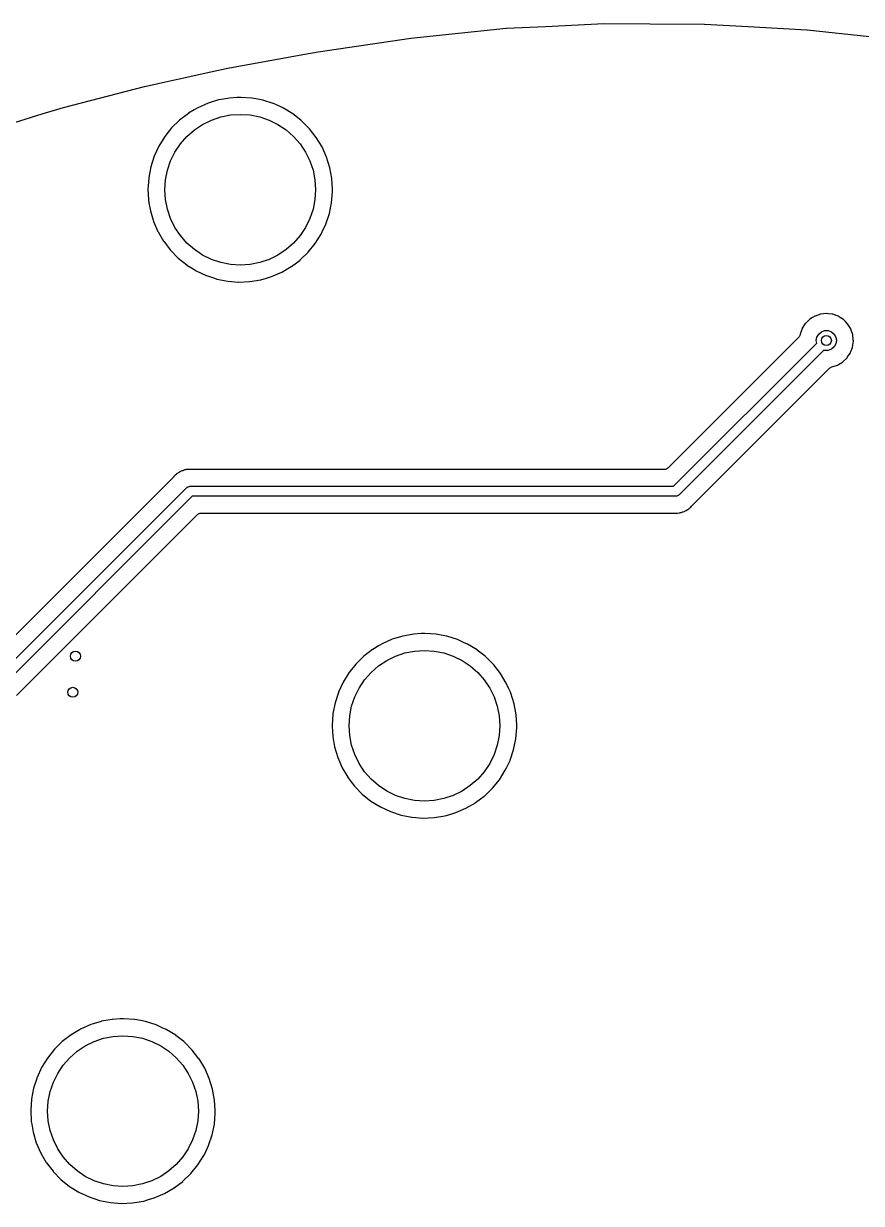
# Model space of a CAD drawing. Extents: x -3.92 to 3.92, y 0.02 to 7.83.
# Drawn here: x -1.436 to -0.451, y 6.447 to 7.833 of the extents above; entities that cross this region are included whole.
import ezdxf

# ---------------------------------------------------------------- set-up
doc = ezdxf.new("R2010")
doc.units = 0
doc.header["$MEASUREMENT"] = 0
doc.layers.add('BLACK', color=7, linetype='CONTINUOUS')

msp = doc.modelspace()

# ---------------------------------------------------------------- linework, layer by layer
at = {"layer": 'BLACK', "linetype": 'CONTINUOUS'}
for p, q in [((-0.822254, 7.82975), (-0.753387, 7.83301)), ((-0.753387, 7.83301), (-0.753124, 7.83302)), ((-0.753124, 7.83302), (-0.699373, 7.83271)), ((-0.980447, 7.816), (-0.868364, 7.82756)), ((-0.868364, 7.82756), (-0.86809, 7.82758)), ((-0.86809, 7.82758), (-0.822254, 7.82975)), ((-0.699373, 7.83271), (-0.63563, 7.83234)), ((-0.63563, 7.83234), (-0.635379, 7.83234)), ((-0.635379, 7.83234), (-0.583857, 7.82942)), ((-0.583857, 7.82942), (-0.515089, 7.82554)), ((-0.515089, 7.82554), (-0.514852, 7.82552)), ((-0.514852, 7.82552), (-0.441457, 7.81781)), ((-1.08938, 7.79989), (-0.980665, 7.81597)), ((-0.980665, 7.81597), (-0.980447, 7.816)), ((-1.1938, 7.78091), (-1.10532, 7.797)), ((-1.10532, 7.797), (-1.08954, 7.79987)), ((-1.08954, 7.79987), (-1.08938, 7.79989)), ((-1.2155, 7.77616), (-1.19397, 7.78087)), ((-1.19397, 7.78087), (-1.1938, 7.78091)), ((-1.2936, 7.75907), (-1.2155, 7.77616)), ((-1.3888, 7.73438), (-1.29379, 7.75902)), ((-1.29379, 7.75902), (-1.2936, 7.75907)), ((-1.21892, 7.73948), (-1.23086, 7.7342)), ((-1.21636, 7.74026), (-1.21892, 7.73948)), ((-1.20657, 7.74324), (-1.21636, 7.74026)), ((-1.20643, 7.74328), (-1.20657, 7.74324)), ((-1.20657, 7.74324), (-1.20657, 7.74324)), ((-1.20092, 7.74426), (-1.20643, 7.74328)), ((-1.19372, 7.74554), (-1.20092, 7.74426)), ((-1.19357, 7.74556), (-1.19372, 7.74554)), ((-1.19372, 7.74554), (-1.19372, 7.74554)), ((-1.18453, 7.74606), (-1.19357, 7.74556)), ((-1.18068, 7.74627), (-1.18453, 7.74606)), ((-1.18053, 7.74628), (-1.18068, 7.74627)), ((-1.18068, 7.74627), (-1.18068, 7.74627)), ((-1.16751, 7.74543), (-1.18053, 7.74628)), ((-1.16736, 7.7454), (-1.16751, 7.74543)), ((-1.16036, 7.74408), (-1.16736, 7.7454)), ((-1.16736, 7.7454), (-1.16736, 7.7454)), ((-1.15467, 7.74301), (-1.16036, 7.74408)), ((-1.14222, 7.73908), (-1.15467, 7.74301)), ((-1.14209, 7.73901), (-1.14222, 7.73908)), ((-1.13508, 7.73583), (-1.14209, 7.73901)), ((-1.14209, 7.73901), (-1.14209, 7.73901)), ((-1.47938, 7.70684), (-1.41378, 7.72679)), ((-1.41378, 7.72679), (-1.38899, 7.73432)), ((-1.38899, 7.73432), (-1.3888, 7.73438)), ((-1.24208, 7.72752), (-1.25242, 7.71955)), ((-1.24195, 7.7276), (-1.24208, 7.72752)), ((-1.2352, 7.73161), (-1.24195, 7.7276)), ((-1.24195, 7.7276), (-1.24195, 7.7276)), ((-1.23086, 7.7342), (-1.2352, 7.73161)), ((-1.215, 7.71964), (-1.20403, 7.72336)), ((-1.20403, 7.72336), (-1.19266, 7.72562)), ((-1.19266, 7.72562), (-1.1811, 7.72638)), ((-1.1811, 7.72638), (-1.16954, 7.72562)), ((-1.16954, 7.72562), (-1.15818, 7.72336)), ((-1.15818, 7.72336), (-1.1472, 7.71964)), ((-1.13034, 7.73367), (-1.13508, 7.73583)), ((-1.11919, 7.72688), (-1.13034, 7.73367)), ((-1.11907, 7.72679), (-1.11919, 7.72688)), ((-1.10975, 7.71944), (-1.11907, 7.72679)), ((-1.26172, 7.71039), (-1.26986, 7.70017)), ((-1.25242, 7.71955), (-1.26172, 7.71039)), ((-1.23503, 7.70807), (-1.22539, 7.71451)), ((-1.22539, 7.71451), (-1.215, 7.71964)), ((-1.1472, 7.71964), (-1.13681, 7.71451)), ((-1.13681, 7.71451), (-1.12718, 7.70807)), ((-1.10893, 7.71879), (-1.10975, 7.71944)), ((-1.09973, 7.70954), (-1.10893, 7.71879)), ((-1.09963, 7.70942), (-1.09973, 7.70954)), ((-1.09179, 7.69936), (-1.09963, 7.70942)), ((-1.09963, 7.70942), (-1.09963, 7.70942)), ((-1.26986, 7.70017), (-1.27671, 7.68906)), ((-1.25138, 7.69172), (-1.24374, 7.70043)), ((-1.24374, 7.70043), (-1.23503, 7.70807)), ((-1.12718, 7.70807), (-1.11846, 7.70043)), ((-1.11846, 7.70043), (-1.11082, 7.69172)), ((-1.0917, 7.69924), (-1.09179, 7.69936)), ((-1.09179, 7.69936), (-1.09179, 7.69936)), ((-1.08496, 7.68806), (-1.0917, 7.69924)), ((-1.27677, 7.68892), (-1.28211, 7.67734)), ((-1.27671, 7.68906), (-1.27677, 7.68892)), ((-1.26294, 7.67169), (-1.25782, 7.68209)), ((-1.25782, 7.68209), (-1.25138, 7.69172)), ((-1.11082, 7.69172), (-1.10439, 7.68209)), ((-1.10439, 7.68209), (-1.09926, 7.67169)), ((-1.07962, 7.67614), (-1.08496, 7.68806)), ((-1.28256, 7.676), (-1.28618, 7.66477)), ((-1.28222, 7.67706), (-1.28256, 7.676)), ((-1.28218, 7.6772), (-1.28222, 7.67706)), ((-1.28222, 7.67706), (-1.28222, 7.67706)), ((-1.28211, 7.67734), (-1.28218, 7.6772)), ((-1.28211, 7.67734), (-1.28211, 7.67734)), ((-1.26667, 7.66072), (-1.26294, 7.67169)), ((-1.09926, 7.67169), (-1.09554, 7.66072)), ((-1.07575, 7.66367), (-1.07962, 7.67614)), ((-1.28621, 7.66463), (-1.28863, 7.6521)), ((-1.28618, 7.66477), (-1.28621, 7.66463)), ((-1.28621, 7.66463), (-1.28621, 7.66463)), ((-1.26893, 7.64936), (-1.26667, 7.66072)), ((-1.09554, 7.66072), (-1.09328, 7.64936)), ((-1.0734, 7.65083), (-1.07575, 7.66367)), ((-1.28936, 7.64201), (-1.28958, 7.63893)), ((-1.28958, 7.63893), (-1.28893, 7.62589)), ((-1.28867, 7.65181), (-1.28936, 7.64201)), ((-1.28866, 7.65196), (-1.28867, 7.65181)), ((-1.28867, 7.65181), (-1.28867, 7.65181)), ((-1.28863, 7.6521), (-1.28866, 7.65196)), ((-1.28863, 7.6521), (-1.28863, 7.6521)), ((-1.26969, 7.6378), (-1.26893, 7.64936)), ((-1.09328, 7.64936), (-1.09252, 7.6378)), ((-1.07339, 7.65068), (-1.0734, 7.65083)), ((-1.07269, 7.63893), (-1.07339, 7.65068)), ((-1.07339, 7.65068), (-1.07339, 7.65068)), ((-1.07262, 7.6378), (-1.07269, 7.63893)), ((-1.28893, 7.62589), (-1.28891, 7.62574)), ((-1.28891, 7.62574), (-1.28891, 7.62574)), ((-1.28891, 7.62574), (-1.28833, 7.62236)), ((-1.26893, 7.62623), (-1.26969, 7.6378)), ((-1.26667, 7.61487), (-1.26893, 7.62623)), ((-1.09328, 7.62623), (-1.09554, 7.61487)), ((-1.09252, 7.6378), (-1.09328, 7.62623)), ((-1.0737, 7.62251), (-1.07264, 7.63552)), ((-1.07264, 7.63552), (-1.07262, 7.6378)), ((-1.28833, 7.62236), (-1.28672, 7.61302)), ((-1.28672, 7.61302), (-1.28668, 7.61288)), ((-1.28668, 7.61288), (-1.28668, 7.61288)), ((-1.28668, 7.61288), (-1.28344, 7.60206)), ((-1.26294, 7.6039), (-1.26667, 7.61487)), ((-1.09554, 7.61487), (-1.09926, 7.6039)), ((-1.07631, 7.60972), (-1.0737, 7.62251)), ((-1.28344, 7.60206), (-1.28298, 7.60051)), ((-1.28298, 7.60051), (-1.27776, 7.58854)), ((-1.25782, 7.5935), (-1.26294, 7.6039)), ((-1.09926, 7.6039), (-1.10439, 7.5935)), ((-1.08051, 7.5972), (-1.08045, 7.59733)), ((-1.08045, 7.59733), (-1.07631, 7.60972)), ((-1.27776, 7.58854), (-1.27769, 7.58842)), ((-1.27769, 7.58842), (-1.27769, 7.58842)), ((-1.27769, 7.58842), (-1.27122, 7.57742)), ((-1.25138, 7.58387), (-1.25782, 7.5935)), ((-1.24374, 7.57516), (-1.25138, 7.58387)), ((-1.11082, 7.58387), (-1.11846, 7.57516)), ((-1.10439, 7.5935), (-1.11082, 7.58387)), ((-1.093, 7.57449), (-1.08604, 7.58553)), ((-1.08604, 7.58553), (-1.08467, 7.58842)), ((-1.08467, 7.58842), (-1.08051, 7.5972)), ((-1.27122, 7.57742), (-1.27122, 7.57742)), ((-1.27122, 7.57742), (-1.27115, 7.57729)), ((-1.27115, 7.57729), (-1.27106, 7.57717)), ((-1.27106, 7.57717), (-1.26332, 7.56703)), ((-1.23503, 7.56752), (-1.24374, 7.57516)), ((-1.11846, 7.57516), (-1.12718, 7.56752)), ((-1.10125, 7.56436), (-1.093, 7.57449)), ((-1.26332, 7.56703), (-1.26332, 7.56703)), ((-1.26332, 7.56703), (-1.26323, 7.56691)), ((-1.26323, 7.56691), (-1.25411, 7.55756)), ((-1.25411, 7.55756), (-1.24395, 7.54937)), ((-1.22539, 7.56108), (-1.23503, 7.56752)), ((-1.215, 7.55596), (-1.22539, 7.56108)), ((-1.20403, 7.55223), (-1.215, 7.55596)), ((-1.1472, 7.55596), (-1.15818, 7.55223)), ((-1.13681, 7.56108), (-1.1472, 7.55596)), ((-1.12718, 7.56752), (-1.13681, 7.56108)), ((-1.11065, 7.5553), (-1.10125, 7.56436)), ((-1.24395, 7.54937), (-1.24382, 7.54929)), ((-1.24382, 7.54929), (-1.24382, 7.54929)), ((-1.24382, 7.54929), (-1.23643, 7.54468)), ((-1.23643, 7.54468), (-1.23287, 7.54246)), ((-1.23287, 7.54246), (-1.22104, 7.53693)), ((-1.19266, 7.54997), (-1.20403, 7.55223)), ((-1.1811, 7.54921), (-1.19266, 7.54997)), ((-1.16954, 7.54997), (-1.1811, 7.54921)), ((-1.15818, 7.55223), (-1.16954, 7.54997)), ((-1.13236, 7.54088), (-1.12107, 7.54744)), ((-1.12107, 7.54744), (-1.12095, 7.54753)), ((-1.12095, 7.54753), (-1.11077, 7.55521)), ((-1.12095, 7.54753), (-1.12095, 7.54753)), ((-1.11077, 7.55521), (-1.11065, 7.5553)), ((-1.22104, 7.53693), (-1.2209, 7.53688)), ((-1.2209, 7.53688), (-1.21146, 7.53379)), ((-1.21146, 7.53379), (-1.20863, 7.53286)), ((-1.20863, 7.53286), (-1.19583, 7.53031)), ((-1.19583, 7.53031), (-1.19568, 7.5303)), ((-1.19568, 7.5303), (-1.19568, 7.5303)), ((-1.19568, 7.5303), (-1.18296, 7.52933)), ((-1.18296, 7.52933), (-1.18295, 7.52933)), ((-1.18295, 7.52933), (-1.18281, 7.52932)), ((-1.18281, 7.52932), (-1.16976, 7.5299)), ((-1.16976, 7.5299), (-1.15688, 7.53205)), ((-1.15688, 7.53205), (-1.15674, 7.53209)), ((-1.15674, 7.53209), (-1.15016, 7.53402)), ((-1.15674, 7.53209), (-1.15674, 7.53209)), ((-1.15016, 7.53402), (-1.14435, 7.53572)), ((-1.14435, 7.53572), (-1.13236, 7.54088)), ((-0.508346, 7.48766), (-0.511652, 7.48562)), ((-0.505866, 7.48918), (-0.508346, 7.48766)), ((-0.50563, 7.48933), (-0.505866, 7.48918)), ((-0.505866, 7.48918), (-0.505866, 7.48918)), ((-0.505367, 7.48942), (-0.50563, 7.48933)), ((-0.499199, 7.49152), (-0.505367, 7.48942)), ((-0.505367, 7.48942), (-0.505367, 7.48942)), ((-0.498936, 7.49161), (-0.499199, 7.49152)), ((-0.498661, 7.49163), (-0.498936, 7.49161)), ((-0.49866, 7.49163), (-0.498661, 7.49163)), ((-0.49218, 7.49232), (-0.49866, 7.49163)), ((-0.491905, 7.49234), (-0.49218, 7.49232)), ((-0.49218, 7.49232), (-0.49218, 7.49232)), ((-0.49019, 7.49214), (-0.491905, 7.49234)), ((-0.485159, 7.49154), (-0.49019, 7.49214)), ((-0.484884, 7.49151), (-0.485159, 7.49154)), ((-0.485159, 7.49154), (-0.485159, 7.49154)), ((-0.484623, 7.49141), (-0.484884, 7.49151)), ((-0.479396, 7.48955), (-0.484623, 7.49141)), ((-0.484623, 7.49141), (-0.484623, 7.49141)), ((-0.478223, 7.48914), (-0.479396, 7.48955)), ((-0.475892, 7.48766), (-0.478223, 7.48914)), ((-0.472687, 7.48562), (-0.475892, 7.48766)), ((-0.520534, 7.47473), (-0.522952, 7.46809)), ((-0.520383, 7.47496), (-0.520534, 7.47473)), ((-0.516854, 7.48044), (-0.520383, 7.47496)), ((-0.516703, 7.48067), (-0.516854, 7.48044)), ((-0.516854, 7.48044), (-0.516854, 7.48044)), ((-0.512134, 7.48515), (-0.516703, 7.48067)), ((-0.51185, 7.48543), (-0.512134, 7.48515)), ((-0.511652, 7.48562), (-0.51185, 7.48543)), ((-0.51185, 7.48543), (-0.51185, 7.48543)), ((-0.472253, 7.48535), (-0.472687, 7.48562)), ((-0.472058, 7.48515), (-0.472253, 7.48535)), ((-0.469773, 7.48285), (-0.472058, 7.48515)), ((-0.472058, 7.48515), (-0.472058, 7.48515)), ((-0.467271, 7.48033), (-0.469773, 7.48285)), ((-0.463524, 7.47433), (-0.467271, 7.48033)), ((-0.463433, 7.47407), (-0.463524, 7.47433)), ((-0.46144, 7.46835), (-0.463433, 7.47407)), ((-0.524451, 7.46452), (-0.678446, 7.31053)), ((-0.524155, 7.46485), (-0.524451, 7.46452)), ((-0.523038, 7.46741), (-0.524155, 7.46485)), ((-0.522987, 7.46781), (-0.523038, 7.46741)), ((-0.522952, 7.46809), (-0.522987, 7.46781)), ((-0.522987, 7.46781), (-0.522987, 7.46781)), ((-0.503937, 7.46063), (-0.503225, 7.46467)), ((-0.503418, 7.45769), (-0.503937, 7.46063)), ((-0.503225, 7.46467), (-0.501174, 7.46822)), ((-0.501174, 7.46822), (-0.498031, 7.47086)), ((-0.498031, 7.47086), (-0.494177, 7.47226)), ((-0.494177, 7.47226), (-0.490075, 7.47226)), ((-0.490075, 7.47226), (-0.48622, 7.47086)), ((-0.48622, 7.47086), (-0.483078, 7.46822)), ((-0.483078, 7.46822), (-0.481027, 7.46467)), ((-0.481027, 7.46467), (-0.480315, 7.46063)), ((-0.480315, 7.46063), (-0.481027, 7.45659)), ((-0.461199, 7.46766), (-0.46144, 7.46835)), ((-0.461407, 7.45274), (-0.460423, 7.45974)), ((-0.460461, 7.46107), (-0.461199, 7.46766)), ((-0.460411, 7.46063), (-0.460461, 7.46107)), ((-0.460423, 7.45974), (-0.460411, 7.46063)), ((-0.671737, 7.28937), (-0.503418, 7.45769)), ((-0.495078, 7.44933), (-0.665116, 7.27929)), ((-0.494177, 7.449), (-0.495078, 7.44933)), ((-0.490075, 7.449), (-0.494177, 7.449)), ((-0.48622, 7.4504), (-0.490075, 7.449)), ((-0.483078, 7.45304), (-0.48622, 7.4504)), ((-0.481027, 7.45659), (-0.483078, 7.45304)), ((-0.467143, 7.44128), (-0.464072, 7.4459)), ((-0.464072, 7.4459), (-0.463918, 7.44613)), ((-0.463918, 7.44613), (-0.46334, 7.44765)), ((-0.46334, 7.44765), (-0.461506, 7.45248)), ((-0.461506, 7.45248), (-0.461407, 7.45274)), ((-0.461506, 7.45248), (-0.461506, 7.45248)), ((-0.485749, 7.42956), (-0.479024, 7.43175)), ((-0.479024, 7.43175), (-0.477807, 7.43247)), ((-0.477807, 7.43247), (-0.473189, 7.43523)), ((-0.473189, 7.43523), (-0.472951, 7.43537)), ((-0.473189, 7.43523), (-0.473189, 7.43523)), ((-0.472951, 7.43537), (-0.467831, 7.44024)), ((-0.467831, 7.44024), (-0.467143, 7.44128)), ((-0.650163, 7.26637), (-0.488304, 7.42823)), ((-0.488304, 7.42823), (-0.485853, 7.42955)), ((-0.485853, 7.42955), (-0.485749, 7.42956)), ((-1.2523, 7.3062), (-1.25259, 7.30609)), ((-1.25204, 7.3063), (-1.2523, 7.3062)), ((-1.2523, 7.3062), (-1.2523, 7.3062)), ((-1.25182, 7.30639), (-1.25204, 7.3063)), ((-1.25112, 7.30673), (-1.25182, 7.30639)), ((-1.25041, 7.30716), (-1.25112, 7.30673)), ((-1.24986, 7.30732), (-1.25041, 7.30716)), ((-1.24869, 7.30766), (-1.24986, 7.30732)), ((-1.24825, 7.30781), (-1.24869, 7.30766)), ((-1.24658, 7.30847), (-1.24825, 7.30781)), ((-1.24627, 7.30851), (-1.24658, 7.30847)), ((-1.24584, 7.30856), (-1.24627, 7.30851)), ((-1.24627, 7.30851), (-1.24627, 7.30851)), ((-1.24575, 7.30857), (-1.24584, 7.30856)), ((-1.24499, 7.30873), (-1.24575, 7.30857)), ((-1.2445, 7.30887), (-1.24499, 7.30873)), ((-1.2442, 7.30896), (-1.2445, 7.30887)), ((-1.2424, 7.30902), (-1.2442, 7.30896)), ((-1.24194, 7.30905), (-1.2424, 7.30902)), ((-1.24192, 7.30906), (-1.24194, 7.30905)), ((-1.24177, 7.30907), (-1.24192, 7.30906)), ((-1.24064, 7.30907), (-1.24177, 7.30907)), ((-1.24048, 7.30908), (-1.24064, 7.30907)), ((-1.23804, 7.30915), (-1.24048, 7.30908)), ((-1.23773, 7.30916), (-1.23804, 7.30915)), ((-1.23743, 7.3091), (-1.23773, 7.30916)), ((-1.23697, 7.30907), (-1.23743, 7.3091)), ((-0.681954, 7.30907), (-1.23697, 7.30907)), ((-0.6809, 7.30919), (-0.681954, 7.30907)), ((-0.678446, 7.31053), (-0.6809, 7.30919)), ((-1.25929, 7.30055), (-1.48019, 7.07965)), ((-1.25897, 7.3009), (-1.25929, 7.30055)), ((-1.25803, 7.30204), (-1.25897, 7.3009)), ((-1.25783, 7.30228), (-1.25803, 7.30204)), ((-1.25716, 7.30277), (-1.25783, 7.30228)), ((-1.25657, 7.30328), (-1.25716, 7.30277)), ((-1.25598, 7.30386), (-1.25657, 7.30328)), ((-1.25443, 7.30477), (-1.25598, 7.30386)), ((-1.25404, 7.30503), (-1.25443, 7.30477)), ((-1.25315, 7.30568), (-1.25404, 7.30503)), ((-1.25259, 7.30609), (-1.25315, 7.30568)), ((-1.47343, 7.05855), (-1.24433, 7.28764)), ((-1.24433, 7.28764), (-1.24366, 7.28803)), ((-1.24366, 7.28803), (-1.24311, 7.28858)), ((-1.24311, 7.28858), (-1.24236, 7.28878)), ((-1.24236, 7.28878), (-1.24169, 7.28917)), ((-1.24169, 7.28917), (-1.24091, 7.28917)), ((-1.24091, 7.28917), (-1.24016, 7.28937)), ((-1.24016, 7.28937), (-0.671737, 7.28937)), ((-0.665789, 7.2789), (-0.666339, 7.27835)), ((-0.665116, 7.27929), (-0.665789, 7.2789)), ((-1.23771, 7.27756), (-1.46509, 7.05018)), ((-0.669291, 7.27756), (-1.23771, 7.27756)), ((-0.66854, 7.27776), (-0.669291, 7.27756)), ((-0.667763, 7.27776), (-0.66854, 7.27776)), ((-0.66709, 7.27815), (-0.667763, 7.27776)), ((-0.666339, 7.27835), (-0.66709, 7.27815)), ((-0.651873, 7.26446), (-0.651621, 7.26465)), ((-0.651621, 7.26465), (-0.650477, 7.26603)), ((-0.650477, 7.26603), (-0.650163, 7.26637)), ((-1.4441, 7.04331), (-1.231, 7.2564)), ((-1.231, 7.2564), (-1.22855, 7.25774)), ((-1.22855, 7.25774), (-1.22749, 7.25785)), ((-1.22749, 7.25785), (-0.67248, 7.25785)), ((-0.67248, 7.25785), (-0.672022, 7.25783)), ((-0.672022, 7.25783), (-0.671721, 7.25777)), ((-0.671721, 7.25777), (-0.671409, 7.25778)), ((-0.671409, 7.25778), (-0.668967, 7.25785)), ((-0.668967, 7.25785), (-0.668811, 7.25785)), ((-0.668811, 7.25785), (-0.66768, 7.25785)), ((-0.66768, 7.25785), (-0.667512, 7.25788)), ((-0.667512, 7.25788), (-0.667046, 7.25791)), ((-0.667046, 7.25791), (-0.665253, 7.25797)), ((-0.665253, 7.25797), (-0.664953, 7.25806)), ((-0.664953, 7.25806), (-0.664457, 7.2582)), ((-0.664953, 7.25806), (-0.664953, 7.25806)), ((-0.664457, 7.2582), (-0.663695, 7.25836)), ((-0.663695, 7.25836), (-0.662872, 7.25846)), ((-0.662872, 7.25846), (-0.662582, 7.25858)), ((-0.662582, 7.25858), (-0.662581, 7.25858)), ((-0.662581, 7.25858), (-0.661747, 7.25891)), ((-0.661747, 7.25891), (-0.661204, 7.25912)), ((-0.661204, 7.25912), (-0.660763, 7.25927)), ((-0.660763, 7.25927), (-0.659039, 7.25977)), ((-0.659039, 7.25977), (-0.658325, 7.2602)), ((-0.658325, 7.2602), (-0.657627, 7.26054)), ((-0.657627, 7.26054), (-0.656855, 7.26084)), ((-0.656855, 7.26084), (-0.655404, 7.2619)), ((-0.655404, 7.2619), (-0.655014, 7.26215)), ((-0.655014, 7.26215), (-0.653739, 7.26291)), ((-0.653739, 7.26291), (-0.653738, 7.26291)), ((-0.653738, 7.26291), (-0.65347, 7.26307)), ((-0.65347, 7.26307), (-0.652884, 7.26365)), ((-0.652884, 7.26365), (-0.652292, 7.26416)), ((-0.652292, 7.26416), (-0.651873, 7.26446)), ((-0.990035, 7.11332), (-0.999822, 7.11034)), ((-0.989892, 7.11336), (-0.990035, 7.11332)), ((-0.990035, 7.11332), (-0.990035, 7.11332)), ((-0.987624, 7.11376), (-0.989892, 7.11336)), ((-0.977183, 7.11561), (-0.987624, 7.11376)), ((-0.977036, 7.11564), (-0.977183, 7.11561)), ((-0.977183, 7.11561), (-0.977183, 7.11561)), ((-0.967997, 7.11614), (-0.977036, 7.11564)), ((-0.964148, 7.11635), (-0.967997, 7.11614)), ((-0.963999, 7.11636), (-0.964148, 7.11635)), ((-0.964148, 7.11635), (-0.964148, 7.11635)), ((-0.95097, 7.1155), (-0.963999, 7.11636)), ((-0.950824, 7.11548), (-0.95097, 7.1155)), ((-0.944971, 7.11438), (-0.950824, 7.11548)), ((-0.950824, 7.11548), (-0.950824, 7.11548)), ((-0.938138, 7.11309), (-0.944971, 7.11438)), ((-0.925689, 7.10915), (-0.938138, 7.11309)), ((-1.01867, 7.10169), (-1.02542, 7.09768)), ((-1.01432, 7.10428), (-1.01867, 7.10169)), ((-1.00238, 7.10956), (-1.01432, 7.10428)), ((-0.999822, 7.11034), (-1.00238, 7.10956)), ((-0.925554, 7.10909), (-0.925689, 7.10915)), ((-0.925553, 7.10909), (-0.925554, 7.10909)), ((-0.918547, 7.10591), (-0.925553, 7.10909)), ((-0.913803, 7.10375), (-0.918547, 7.10591)), ((-0.902653, 7.09696), (-0.913803, 7.10375)), ((-1.03588, 7.08962), (-1.04519, 7.08046)), ((-1.02554, 7.0976), (-1.03588, 7.08962)), ((-1.02542, 7.09768), (-1.02554, 7.0976)), ((-1.02542, 7.09768), (-1.02542, 7.09768)), ((-1.01849, 7.07815), (-1.00886, 7.08459)), ((-1.00886, 7.08459), (-0.998466, 7.08971)), ((-0.998466, 7.08971), (-0.987494, 7.09344)), ((-0.987494, 7.09344), (-0.976129, 7.0957)), ((-0.976129, 7.0957), (-0.964567, 7.09646)), ((-0.964567, 7.09646), (-0.953005, 7.0957)), ((-0.953005, 7.0957), (-0.94164, 7.09344)), ((-0.94164, 7.09344), (-0.930668, 7.08971)), ((-0.930668, 7.08971), (-0.920276, 7.08459)), ((-0.920276, 7.08459), (-0.910641, 7.07815)), ((-0.902536, 7.09686), (-0.902653, 7.09696)), ((-0.893219, 7.08952), (-0.902536, 7.09686)), ((-0.892399, 7.08887), (-0.893219, 7.08952)), ((-0.883191, 7.07962), (-0.892399, 7.08887)), ((-1.04519, 7.08046), (-1.05332, 7.07025)), ((-1.03484, 7.0618), (-1.0272, 7.07051)), ((-1.0272, 7.07051), (-1.01849, 7.07815)), ((-0.910641, 7.07815), (-0.90193, 7.07051)), ((-0.90193, 7.07051), (-0.89429, 7.0618)), ((-0.883099, 7.0795), (-0.883191, 7.07962)), ((-0.875253, 7.06944), (-0.883099, 7.0795)), ((-0.883099, 7.0795), (-0.883099, 7.0795)), ((-1.06024, 7.059), (-1.06558, 7.04742)), ((-1.06018, 7.05914), (-1.06024, 7.059)), ((-1.05332, 7.07025), (-1.06018, 7.05914)), ((-1.04128, 7.05217), (-1.03484, 7.0618)), ((-0.89429, 7.0618), (-0.887852, 7.05217)), ((-0.875161, 7.06932), (-0.875253, 7.06944)), ((-0.875253, 7.06944), (-0.875253, 7.06944)), ((-0.868427, 7.05813), (-0.875161, 7.06932)), ((-0.865289, 7.05114), (-0.868427, 7.05813)), ((-1.06569, 7.04714), (-1.0696, 7.035)), ((-1.06564, 7.04728), (-1.06569, 7.04714)), ((-1.06569, 7.04714), (-1.06569, 7.04714)), ((-1.06558, 7.04742), (-1.06564, 7.04728)), ((-1.06558, 7.04742), (-1.06558, 7.04742)), ((-1.04641, 7.04177), (-1.04128, 7.05217)), ((-0.887852, 7.05217), (-0.882727, 7.04177)), ((-0.863544, 7.04724), (-0.865289, 7.05114)), ((-0.863085, 7.04622), (-0.863544, 7.04724)), ((-0.859213, 7.03375), (-0.863085, 7.04622)), ((-1.06967, 7.03471), (-1.0721, 7.02218)), ((-1.06964, 7.03485), (-1.06967, 7.03471)), ((-1.06967, 7.03471), (-1.06967, 7.03471)), ((-1.0696, 7.035), (-1.06964, 7.03485)), ((-1.05239, 7.01944), (-1.05013, 7.0308)), ((-1.05013, 7.0308), (-1.04641, 7.04177)), ((-0.882727, 7.04177), (-0.879003, 7.0308)), ((-0.879003, 7.0308), (-0.876742, 7.01944)), ((-0.856867, 7.02091), (-0.859213, 7.03375)), ((-1.07213, 7.02189), (-1.07266, 7.01441)), ((-1.07212, 7.02203), (-1.07213, 7.02189)), ((-1.07213, 7.02189), (-1.07213, 7.02189)), ((-1.0721, 7.02218), (-1.07212, 7.02203)), ((-1.0721, 7.02218), (-1.0721, 7.02218)), ((-1.05315, 7.00787), (-1.05239, 7.01944)), ((-0.876742, 7.01944), (-0.875984, 7.00787)), ((-0.856858, 7.02076), (-0.856867, 7.02091)), ((-0.85615, 7.00901), (-0.856858, 7.02076)), ((-0.856858, 7.02076), (-0.856858, 7.02076)), ((-1.07266, 7.01441), (-1.07305, 7.00901)), ((-1.07305, 7.00901), (-1.07299, 7.00787)), ((-1.07299, 7.00787), (-1.07263, 7.00073)), ((-1.05239, 6.99631), (-1.05315, 7.00787)), ((-0.875984, 7.00787), (-0.876742, 6.99631)), ((-0.857164, 6.99259), (-0.856105, 7.0056)), ((-0.856082, 7.00787), (-0.85615, 7.00901)), ((-0.856105, 7.0056), (-0.856082, 7.00787)), ((-1.07263, 7.00073), (-1.0724, 6.99597)), ((-1.0724, 6.99597), (-1.07237, 6.99582)), ((-1.07237, 6.99582), (-1.07237, 6.99582)), ((-1.07237, 6.99582), (-1.07179, 6.99244)), ((-1.07179, 6.99244), (-1.07019, 6.9831)), ((-1.05013, 6.98495), (-1.05239, 6.99631)), ((-0.876742, 6.99631), (-0.879003, 6.98495)), ((-0.859778, 6.9798), (-0.857164, 6.99259)), ((-1.07019, 6.9831), (-1.06644, 6.97059)), ((-1.04641, 6.97397), (-1.05013, 6.98495)), ((-1.04128, 6.96358), (-1.04641, 6.97397)), ((-0.882727, 6.97397), (-0.887852, 6.96358)), ((-0.879003, 6.98495), (-0.882727, 6.97397)), ((-0.86391, 6.96741), (-0.859778, 6.9798)), ((-1.06644, 6.97059), (-1.06123, 6.95862)), ((-1.03484, 6.95395), (-1.04128, 6.96358)), ((-0.887852, 6.96358), (-0.89429, 6.95395)), ((-0.868135, 6.95849), (-0.863974, 6.96727)), ((-0.863974, 6.96727), (-0.86391, 6.96741)), ((-1.06123, 6.95862), (-1.06115, 6.95849)), ((-1.06115, 6.95849), (-1.06115, 6.95849)), ((-1.06115, 6.95849), (-1.05469, 6.9475)), ((-1.05469, 6.9475), (-1.05469, 6.9475)), ((-1.05469, 6.9475), (-1.05461, 6.94737)), ((-1.05461, 6.94737), (-1.05452, 6.94725)), ((-1.05452, 6.94725), (-1.04678, 6.93711)), ((-1.0272, 6.94524), (-1.03484, 6.95395)), ((-0.89429, 6.95395), (-0.90193, 6.94524)), ((-0.876468, 6.94457), (-0.869501, 6.95561)), ((-0.869501, 6.95561), (-0.868135, 6.95849)), ((-1.04678, 6.93711), (-1.04678, 6.93711)), ((-1.04678, 6.93711), (-1.04669, 6.93699)), ((-1.04669, 6.93699), (-1.03758, 6.92763)), ((-1.01849, 6.9376), (-1.0272, 6.94524)), ((-1.00886, 6.93116), (-1.01849, 6.9376)), ((-0.910641, 6.9376), (-0.920276, 6.93116)), ((-0.90193, 6.94524), (-0.910641, 6.9376)), ((-0.894111, 6.92538), (-0.884711, 6.93444)), ((-0.884711, 6.93444), (-0.876468, 6.94457)), ((-1.03758, 6.92763), (-1.02741, 6.91944)), ((-1.02741, 6.91944), (-1.01633, 6.91254)), ((-0.998466, 6.92603), (-1.00886, 6.93116)), ((-0.987494, 6.92231), (-0.998466, 6.92603)), ((-0.976129, 6.92005), (-0.987494, 6.92231)), ((-0.964567, 6.91929), (-0.976129, 6.92005)), ((-0.953005, 6.92005), (-0.964567, 6.91929)), ((-0.94164, 6.92231), (-0.953005, 6.92005)), ((-0.930668, 6.92603), (-0.94164, 6.92231)), ((-0.920276, 6.93116), (-0.930668, 6.92603)), ((-0.904413, 6.9176), (-0.894231, 6.92529)), ((-0.894231, 6.92529), (-0.894111, 6.92538)), ((-1.01633, 6.91254), (-1.0045, 6.90701)), ((-1.0045, 6.90701), (-0.992096, 6.90294)), ((-0.940204, 6.90217), (-0.933419, 6.90416)), ((-0.933419, 6.90416), (-0.927819, 6.9058)), ((-0.927819, 6.9058), (-0.915822, 6.91096)), ((-0.915822, 6.91096), (-0.904532, 6.91751)), ((-0.904532, 6.91751), (-0.904413, 6.9176)), ((-0.904413, 6.9176), (-0.904413, 6.9176)), ((-0.992096, 6.90294), (-0.97929, 6.90039)), ((-0.97929, 6.90039), (-0.979142, 6.90038)), ((-0.979142, 6.90038), (-0.979141, 6.90038)), ((-0.979141, 6.90038), (-0.96642, 6.89941)), ((-0.96642, 6.89941), (-0.966419, 6.89941)), ((-0.966419, 6.89941), (-0.966271, 6.8994)), ((-0.966271, 6.8994), (-0.953227, 6.89998)), ((-0.953227, 6.89998), (-0.940348, 6.90213)), ((-0.940348, 6.90213), (-0.940204, 6.90217)), ((-0.940204, 6.90217), (-0.940204, 6.90217)), ((-1.35671, 6.6568), (-1.36865, 6.65152)), ((-1.35415, 6.65758), (-1.35671, 6.6568)), ((-1.34437, 6.66056), (-1.35415, 6.65758)), ((-1.34422, 6.66061), (-1.34437, 6.66056)), ((-1.34437, 6.66056), (-1.34437, 6.66056)), ((-1.34195, 6.66101), (-1.34422, 6.66061)), ((-1.33151, 6.66286), (-1.34195, 6.66101)), ((-1.33137, 6.66288), (-1.33151, 6.66286)), ((-1.33151, 6.66286), (-1.33151, 6.66286)), ((-1.32233, 6.66338), (-1.33137, 6.66288)), ((-1.31848, 6.66359), (-1.32233, 6.66338)), ((-1.31833, 6.6636), (-1.31848, 6.66359)), ((-1.31848, 6.66359), (-1.31848, 6.66359)), ((-1.3053, 6.66275), (-1.31833, 6.6636)), ((-1.30515, 6.66272), (-1.3053, 6.66275)), ((-1.29816, 6.6614), (-1.30515, 6.66272)), ((-1.30515, 6.66272), (-1.30515, 6.66272)), ((-1.29247, 6.66033), (-1.29816, 6.6614)), ((-1.28002, 6.6564), (-1.29247, 6.66033)), ((-1.27988, 6.65634), (-1.28002, 6.6564)), ((-1.27288, 6.65315), (-1.27988, 6.65634)), ((-1.27988, 6.65634), (-1.27988, 6.65634)), ((-1.37988, 6.64484), (-1.39021, 6.63687)), ((-1.37975, 6.64492), (-1.37988, 6.64484)), ((-1.37021, 6.6506), (-1.37975, 6.64492)), ((-1.37975, 6.64492), (-1.37975, 6.64492)), ((-1.36865, 6.65152), (-1.37021, 6.6506)), ((-1.34182, 6.64068), (-1.33046, 6.64294)), ((-1.33046, 6.64294), (-1.3189, 6.6437)), ((-1.3189, 6.6437), (-1.30734, 6.64294)), ((-1.30734, 6.64294), (-1.29597, 6.64068)), ((-1.26813, 6.65099), (-1.27288, 6.65315)), ((-1.25698, 6.6442), (-1.26813, 6.65099)), ((-1.25687, 6.64411), (-1.25698, 6.6442)), ((-1.24755, 6.63676), (-1.25687, 6.64411)), ((-1.39952, 6.62771), (-1.40765, 6.6175)), ((-1.39021, 6.63687), (-1.39952, 6.62771)), ((-1.37282, 6.6254), (-1.36319, 6.63183)), ((-1.36319, 6.63183), (-1.3528, 6.63696)), ((-1.3528, 6.63696), (-1.34182, 6.64068)), ((-1.29597, 6.64068), (-1.285, 6.63696)), ((-1.285, 6.63696), (-1.27461, 6.63183)), ((-1.27461, 6.63183), (-1.26497, 6.6254)), ((-1.24673, 6.63612), (-1.24755, 6.63676)), ((-1.23752, 6.62686), (-1.24673, 6.63612)), ((-1.23743, 6.62674), (-1.23752, 6.62686)), ((-1.40765, 6.6175), (-1.41451, 6.60638)), ((-1.38918, 6.60904), (-1.38154, 6.61776)), ((-1.38154, 6.61776), (-1.37282, 6.6254)), ((-1.26497, 6.6254), (-1.25626, 6.61776)), ((-1.25626, 6.61776), (-1.24862, 6.60904)), ((-1.22958, 6.61668), (-1.23743, 6.62674)), ((-1.23743, 6.62674), (-1.23743, 6.62674)), ((-1.22949, 6.61656), (-1.22958, 6.61668)), ((-1.22958, 6.61668), (-1.22958, 6.61668)), ((-1.22276, 6.60538), (-1.22949, 6.61656)), ((-1.41457, 6.60625), (-1.41991, 6.59466)), ((-1.41451, 6.60638), (-1.41457, 6.60625)), ((-1.40074, 6.58902), (-1.39561, 6.59941)), ((-1.39561, 6.59941), (-1.38918, 6.60904)), ((-1.24862, 6.60904), (-1.24218, 6.59941)), ((-1.24218, 6.59941), (-1.23706, 6.58902)), ((-1.21742, 6.59346), (-1.22276, 6.60538)), ((-1.42036, 6.59332), (-1.42397, 6.5821)), ((-1.42002, 6.59438), (-1.42036, 6.59332)), ((-1.41997, 6.59453), (-1.42002, 6.59438)), ((-1.42002, 6.59438), (-1.42002, 6.59438)), ((-1.41991, 6.59466), (-1.41997, 6.59453)), ((-1.41991, 6.59466), (-1.41991, 6.59466)), ((-1.40446, 6.57804), (-1.40074, 6.58902)), ((-1.23706, 6.58902), (-1.23333, 6.57804)), ((-1.21354, 6.581), (-1.21742, 6.59346)), ((-1.424, 6.58195), (-1.42643, 6.56942)), ((-1.42397, 6.5821), (-1.424, 6.58195)), ((-1.424, 6.58195), (-1.424, 6.58195)), ((-1.40672, 6.56668), (-1.40446, 6.57804)), ((-1.23333, 6.57804), (-1.23107, 6.56668)), ((-1.2112, 6.56815), (-1.21354, 6.581)), ((-1.42647, 6.56913), (-1.42737, 6.5564)), ((-1.42645, 6.56928), (-1.42647, 6.56913)), ((-1.42647, 6.56913), (-1.42647, 6.56913)), ((-1.42643, 6.56942), (-1.42645, 6.56928)), ((-1.42643, 6.56942), (-1.42643, 6.56942)), ((-1.40748, 6.55512), (-1.40672, 6.56668)), ((-1.23107, 6.56668), (-1.23031, 6.55512)), ((-1.21119, 6.568), (-1.2112, 6.56815)), ((-1.21048, 6.55625), (-1.21119, 6.568)), ((-1.21119, 6.568), (-1.21119, 6.568)), ((-1.42737, 6.5564), (-1.42738, 6.55625)), ((-1.42738, 6.55625), (-1.42732, 6.55512)), ((-1.42732, 6.55512), (-1.42677, 6.5441)), ((-1.42677, 6.5441), (-1.42673, 6.54321)), ((-1.40672, 6.54356), (-1.40748, 6.55512)), ((-1.23031, 6.55512), (-1.23107, 6.54356)), ((-1.21149, 6.53983), (-1.21044, 6.55285)), ((-1.21041, 6.55512), (-1.21048, 6.55625)), ((-1.21044, 6.55285), (-1.21041, 6.55512)), ((-1.42673, 6.54321), (-1.4267, 6.54307)), ((-1.4267, 6.54307), (-1.4267, 6.54307)), ((-1.4267, 6.54307), (-1.42612, 6.53969)), ((-1.42612, 6.53969), (-1.42452, 6.53035)), ((-1.42452, 6.53035), (-1.42078, 6.51784)), ((-1.40446, 6.53219), (-1.40672, 6.54356)), ((-1.40074, 6.52122), (-1.40446, 6.53219)), ((-1.23333, 6.53219), (-1.23706, 6.52122)), ((-1.23107, 6.54356), (-1.23333, 6.53219)), ((-1.21411, 6.52704), (-1.21149, 6.53983)), ((-1.42078, 6.51784), (-1.41556, 6.50587)), ((-1.39561, 6.51083), (-1.40074, 6.52122)), ((-1.23706, 6.52122), (-1.24218, 6.51083)), ((-1.21824, 6.51465), (-1.21411, 6.52704)), ((-1.41556, 6.50587), (-1.41548, 6.50574)), ((-1.41548, 6.50574), (-1.41548, 6.50574)), ((-1.41548, 6.50574), (-1.40902, 6.49474)), ((-1.38918, 6.50119), (-1.39561, 6.51083)), ((-1.24218, 6.51083), (-1.24862, 6.50119)), ((-1.2308, 6.49181), (-1.22383, 6.50285)), ((-1.22383, 6.50285), (-1.22247, 6.50574)), ((-1.22247, 6.50574), (-1.21831, 6.51452)), ((-1.21831, 6.51452), (-1.21824, 6.51465)), ((-1.40902, 6.49474), (-1.40902, 6.49474)), ((-1.40902, 6.49474), (-1.40894, 6.49461)), ((-1.40894, 6.49461), (-1.40885, 6.49449)), ((-1.40885, 6.49449), (-1.40111, 6.48435)), ((-1.38154, 6.49248), (-1.38918, 6.50119)), ((-1.37282, 6.48484), (-1.38154, 6.49248)), ((-1.25626, 6.49248), (-1.26497, 6.48484)), ((-1.24862, 6.50119), (-1.25626, 6.49248)), ((-1.23904, 6.48169), (-1.2308, 6.49181)), ((-1.40111, 6.48435), (-1.40111, 6.48435)), ((-1.40111, 6.48435), (-1.40102, 6.48423)), ((-1.40102, 6.48423), (-1.39191, 6.47488)), ((-1.39191, 6.47488), (-1.38174, 6.46669)), ((-1.36319, 6.4784), (-1.37282, 6.48484)), ((-1.3528, 6.47328), (-1.36319, 6.4784)), ((-1.27461, 6.4784), (-1.285, 6.47328)), ((-1.26497, 6.48484), (-1.27461, 6.4784)), ((-1.24844, 6.47263), (-1.23904, 6.48169)), ((-1.38174, 6.46669), (-1.37066, 6.45978)), ((-1.34182, 6.46955), (-1.3528, 6.47328)), ((-1.33046, 6.46729), (-1.34182, 6.46955)), ((-1.3189, 6.46654), (-1.33046, 6.46729)), ((-1.30734, 6.46729), (-1.3189, 6.46654)), ((-1.29597, 6.46955), (-1.30734, 6.46729)), ((-1.285, 6.47328), (-1.29597, 6.46955)), ((-1.27015, 6.4582), (-1.25886, 6.46476)), ((-1.25886, 6.46476), (-1.25874, 6.46485)), ((-1.25874, 6.46485), (-1.24856, 6.47254)), ((-1.25874, 6.46485), (-1.25874, 6.46485)), ((-1.24856, 6.47254), (-1.24844, 6.47263)), ((-1.37066, 6.45978), (-1.35883, 6.45425)), ((-1.35883, 6.45425), (-1.34643, 6.45018)), ((-1.34643, 6.45018), (-1.33362, 6.44764)), ((-1.33362, 6.44764), (-1.33347, 6.44763)), ((-1.33347, 6.44763), (-1.33347, 6.44763)), ((-1.33347, 6.44763), (-1.32075, 6.44666)), ((-1.32075, 6.44666), (-1.32075, 6.44666)), ((-1.32075, 6.44666), (-1.3206, 6.44665)), ((-1.3206, 6.44665), (-1.30756, 6.44723)), ((-1.30756, 6.44723), (-1.29468, 6.44937)), ((-1.29468, 6.44937), (-1.29454, 6.44941)), ((-1.29454, 6.44941), (-1.28895, 6.45105)), ((-1.29454, 6.44941), (-1.29454, 6.44941)), ((-1.28895, 6.45105), (-1.28215, 6.45305)), ((-1.28215, 6.45305), (-1.27015, 6.4582))]:
    msp.add_line(p, q, dxfattribs=at)
at = {"layer": 'BLACK'}
for centre in [(-0.492126, 7.46063), (-1.3748, 7.08976), (-1.37795, 7.04724)]:
    msp.add_circle(centre, 0.005906, dxfattribs=at)

doc.saveas('drawing.dxf')
